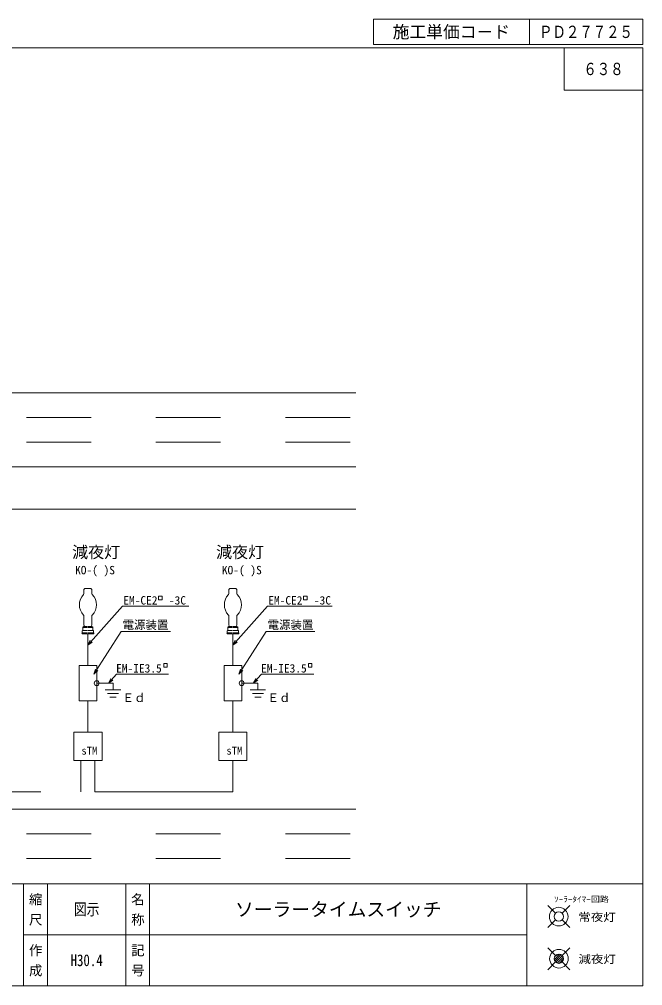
# Model space of a CAD drawing. Units: millimetres, scale not verified. Extents: x 13158 to 25206, y 4419 to 12633.
# Drawn here: x 19908 to 25206, y 4419 to 12633 of the extents above; entities that cross this region are included whole.
import ezdxf
from ezdxf.enums import TextEntityAlignment as Align

# ---------------------------------------------------------------- set-up
doc = ezdxf.new("R2010")
doc.units = ezdxf.units.MM
doc.header["$LTSCALE"] = 44
doc.linetypes.add('USER1', pattern=[100, 62.5, -12.5, 12.5, -12.5])
doc.linetypes.add('USER3', pattern=[25, 12.5, -12.5])
for name, color, linetype, lineweight in [('0_2', 7, 'Continuous', 13), ('_0-0_', 7, 'Continuous', 13), ('_3-0_EST', 7, 'Continuous', 13), ('_3-1_OBJN', 7, 'Continuous', 13), ('_F-0_', 4, 'USER3', 13)]:
    doc.layers.add(name, color=color, linetype=linetype, lineweight=lineweight)
doc.styles.add('@ＭＳ ゴシック', font='')
doc.styles.add('ＭＳ ゴシック', font='')
doc.styles.get('@ＭＳ ゴシック').set_extended_font_data('@MS Gothic')
doc.styles.get('ＭＳ ゴシック').set_extended_font_data('MS Gothic')

msp = doc.modelspace()

# ---------------------------------------------------------------- linework, layer by layer
at = {"layer": '0_2'}
msp.add_line((24221.15, 4851.81), (19944.58, 4851.81), dxfattribs=at)
at = {"layer": '_0-0_'}
for p, q in [((22917.56, 12632.72), (25206.05, 12632.72)), ((22917.56, 12632.72), (22917.56, 12419.86)), ((24242.83, 12632.72), (24242.83, 12419.86)), ((25206.05, 12632.72), (25206.05, 12419.86)), ((22917.56, 12419.86), (25206.05, 12419.86)), ((24540.12, 12391.33), (24540.12, 12030.53)), ((25206.05, 12030.53), (24540.12, 12030.53)), ((19944.58, 5284.28), (19944.58, 4419.34)), ((20146.81, 5284.28), (20146.81, 4419.34)), ((20813.31, 5284.28), (20813.31, 4419.83)), ((21015.54, 5284.28), (21015.54, 4419.34)), ((24221.15, 5284.28), (24221.15, 4419.34))]:
    msp.add_line(p, q, dxfattribs=at)
at = {"layer": '_0-0_', "color": 6}
msp.add_line((13158.29, 5284.28), (25206.05, 5284.28), dxfattribs=at)
msp.add_lwpolyline([(25206.05, 12391.33), (13158.29, 12391.33), (13158.29, 4419.34), (25206.05, 4419.34)], close=True, dxfattribs=at)
at = {"layer": '_3-0_EST'}
for p, q in [((20456.95, 7785.38), (20456.95, 7753.46)), ((20465.9, 7795.15), (20515.5, 7795.15)), ((20524.45, 7785.38), (20524.45, 7753.46)), ((21689.2, 7785.38), (21689.2, 7753.46)), ((21698.15, 7795.15), (21747.75, 7795.15)), ((21756.7, 7785.38), (21756.7, 7753.46)), ((20786.2, 7643.51), (20490.7, 7314.52)), ((20786.2, 7643.51), (21349, 7643.51)), ((22018.44, 7643.51), (21722.95, 7314.52)), ((22018.44, 7643.51), (22567.65, 7643.51)), ((20456.95, 7560.08), (20456.95, 7484.65)), ((20524.45, 7560.08), (20524.45, 7484.65)), ((21689.2, 7560.08), (21689.2, 7484.65)), ((21756.7, 7560.08), (21756.7, 7484.65)), ((20443.45, 7417.15), (20443.45, 7434.7)), ((20487.33, 7417.15), (20443.45, 7417.15)), ((20487.33, 7410.4), (20443.45, 7410.4)), ((20487.33, 7437.4), (20446.15, 7437.4)), ((20456.95, 7471.15), (20448.22, 7466.94)), ((20487.33, 7464.4), (20448.85, 7464.4)), ((20448.85, 7440.1), (20448.85, 7464.4)), ((20487.33, 7471.15), (20456.95, 7471.15)), ((20490.7, 7141.05), (20490.7, 7410.4)), ((20494.08, 7471.15), (20524.45, 7471.15)), ((20494.08, 7464.4), (20532.55, 7464.4)), ((20494.08, 7437.4), (20535.25, 7437.4)), ((20494.08, 7417.15), (20537.95, 7417.15)), ((20494.08, 7410.4), (20537.95, 7410.4)), ((20524.45, 7471.15), (20533.18, 7466.94)), ((20532.55, 7440.1), (20532.55, 7464.4)), ((20537.95, 7417.15), (20537.95, 7434.7)), ((20774.17, 7428.77), (20541.1, 7067.73)), ((20774.17, 7428.77), (21191.52, 7428.77)), ((21675.7, 7417.15), (21675.7, 7434.7)), ((21719.57, 7417.15), (21675.7, 7417.15)), ((21719.57, 7410.4), (21675.7, 7410.4)), ((21719.57, 7437.4), (21678.4, 7437.4)), ((21689.2, 7471.15), (21680.47, 7466.94)), ((21719.57, 7464.4), (21681.1, 7464.4)), ((21681.1, 7440.1), (21681.1, 7464.4)), ((21719.57, 7471.15), (21689.2, 7471.15)), ((21722.95, 7141.05), (21722.95, 7410.4)), ((21726.32, 7471.15), (21756.7, 7471.15)), ((21726.32, 7464.4), (21764.8, 7464.4)), ((21726.32, 7437.4), (21767.5, 7437.4)), ((21726.32, 7417.15), (21770.2, 7417.15)), ((21726.32, 7410.4), (21770.2, 7410.4)), ((21756.7, 7471.15), (21765.43, 7466.94)), ((21764.8, 7440.1), (21764.8, 7464.4)), ((21770.2, 7417.15), (21770.2, 7434.7)), ((22006.42, 7428.77), (21773.34, 7067.73)), ((22006.42, 7428.77), (22418.42, 7428.77)), ((20490.7, 7314.52), (20511.08, 7354.64)), ((20490.7, 7314.52), (20528.41, 7339.07)), ((21722.95, 7314.52), (21743.33, 7354.64)), ((21722.95, 7314.52), (21760.66, 7339.07)), ((20415.7, 7141.05), (20415.7, 6841.05)), ((20565.7, 7141.05), (20415.7, 7141.05)), ((20541.1, 7067.73), (20554.89, 7110.57)), ((20541.1, 7067.73), (20574.46, 7097.93)), ((20565.7, 6841.05), (20565.7, 7141.05)), ((20733.04, 7067.73), (20664.49, 6991.05)), ((20733.04, 7067.73), (21175.16, 7067.73)), ((21647.95, 7141.05), (21647.95, 6841.05)), ((21797.95, 7141.05), (21647.95, 7141.05)), ((21773.34, 7067.73), (21787.13, 7110.57)), ((21773.34, 7067.73), (21806.7, 7097.93)), ((21797.95, 6841.05), (21797.95, 7141.05)), ((21965.29, 7067.73), (21896.74, 6991.05)), ((21965.29, 7067.73), (22411.12, 7067.73)), ((20704.13, 6991.05), (20565.7, 6991.05)), ((20664.49, 6991.05), (20684.78, 7031.22)), ((20664.49, 6991.05), (20702.14, 7015.69)), ((20704.13, 6932.55), (20704.13, 6991.05)), ((21936.38, 6991.05), (21797.95, 6991.05)), ((21896.74, 6991.05), (21917.02, 7031.22)), ((21896.74, 6991.05), (21934.39, 7015.69)), ((21936.38, 6932.55), (21936.38, 6991.05)), ((20638.89, 6932.55), (20769.38, 6932.55)), ((20658.23, 6901.95), (20750.03, 6901.95)), ((21871.13, 6932.55), (22001.63, 6932.55)), ((21890.48, 6901.95), (21982.28, 6901.95)), ((20415.7, 6841.05), (20565.7, 6841.05)), ((20490.7, 6841.05), (20490.7, 6574.38)), ((20676.23, 6872.7), (20732.04, 6872.7)), ((21647.95, 6841.05), (21797.95, 6841.05)), ((21722.95, 6841.05), (21722.95, 6574.38)), ((21908.48, 6872.7), (21964.28, 6872.7)), ((20370.7, 6574.38), (20370.7, 6334.38)), ((20610.7, 6574.38), (20370.7, 6574.38)), ((20610.7, 6334.38), (20610.7, 6574.38)), ((21602.95, 6574.38), (21602.95, 6334.38)), ((21842.95, 6574.38), (21602.95, 6574.38)), ((21842.95, 6334.38), (21842.95, 6574.38)), ((20370.7, 6334.38), (20610.7, 6334.38)), ((21602.95, 6334.38), (21842.95, 6334.38))]:
    msp.add_line(p, q, dxfattribs=at)
for points in [[(21090.67, 7729.22), (21120.67, 7729.22), (21120.67, 7699.22), (21090.67, 7699.22)], [(22324.42, 7729.22), (22354.42, 7729.22), (22354.42, 7699.22), (22324.42, 7699.22)], [(21135.15, 7156.58), (21165.15, 7156.58), (21165.15, 7126.58), (21135.15, 7126.58)], [(22364.36, 7156.58), (22394.36, 7156.58), (22394.36, 7126.58), (22364.36, 7126.58)]]:
    msp.add_lwpolyline(points, close=True, dxfattribs=at)
for centre in [(20565.7, 6991.05), (21797.95, 6991.05)]:
    msp.add_circle(centre, 21, dxfattribs=at)
for centre, radius, start, end in [((20544.87, 7656.77), 126.62, 136.36584, 223.63415), ((20443.45, 7753.46), 13.5, 316.36584, 0), ((20463.7, 7785.38), 6.75, 129.79181, 180), ((20490.7, 7752.96), 48.94, 120.45031, 129.79181), ((20490.7, 7752.96), 48.94, 50.20818, 59.54968), ((20517.7, 7785.38), 6.75, 0, 50.20818), ((20537.95, 7753.46), 13.5, 180, 223.63415), ((20436.54, 7656.77), 126.62, 316.36584, 43.63416), ((21777.11, 7656.77), 126.62, 136.36584, 223.63415), ((21675.7, 7753.46), 13.5, 316.36584, 0), ((21695.95, 7785.38), 6.75, 129.79181, 180), ((21722.95, 7752.96), 48.94, 120.45031, 129.79181), ((21722.95, 7752.96), 48.94, 50.20818, 59.54968), ((21749.95, 7785.38), 6.75, 0, 50.20818), ((21770.2, 7753.46), 13.5, 180, 223.63415), ((21668.79, 7656.77), 126.62, 316.36584, 43.63416), ((20443.45, 7560.08), 13.5, 0, 43.63416), ((20537.95, 7560.08), 13.5, 136.36584, 180), ((21675.7, 7560.08), 13.5, 0, 43.63416), ((21770.2, 7560.08), 13.5, 136.36584, 180), ((20474.39, 7484.65), 17.43, 180, 230.75133), ((20507.02, 7484.65), 17.43, 309.24866, 0), ((21706.63, 7484.65), 17.43, 180, 230.75133), ((21739.27, 7484.65), 17.43, 309.24866, 0), ((20443.45, 7413.77), 3.38, 90, 270), ((20446.15, 7434.7), 2.7, 90, 180), ((20446.15, 7440.1), 2.7, 270, 0), ((20448.85, 7465.75), 1.35, 117.83446, 270), ((20532.55, 7465.75), 1.35, 270, 62.16554), ((20535.25, 7440.1), 2.7, 180, 270), ((20535.25, 7434.7), 2.7, 0, 90), ((20537.95, 7413.77), 3.38, 270, 90), ((21675.7, 7413.77), 3.38, 90, 270), ((21678.4, 7434.7), 2.7, 90, 180), ((21678.4, 7440.1), 2.7, 270, 0), ((21681.1, 7465.75), 1.35, 117.83446, 270), ((21764.8, 7465.75), 1.35, 270, 62.16554), ((21767.5, 7440.1), 2.7, 180, 270), ((21767.5, 7434.7), 2.7, 0, 90), ((21770.2, 7413.77), 3.38, 270, 90)]:
    msp.add_arc(centre, radius, start, end, dxfattribs=at)
at = {"layer": '_3-1_OBJN', "linetype": 'USER1'}
for p, q in [((20430.7, 6334.38), (20430.7, 6067.47)), ((20550.7, 6334.38), (20550.7, 6067.47)), ((21722.95, 6334.38), (21722.95, 6067.47)), ((16239.94, 6067.47), (20430.7, 6067.47)), ((20550.7, 6067.47), (21722.95, 6067.47))]:
    msp.add_line(p, q, dxfattribs=at)
at = {"layer": '_3-1_OBJN'}
for p, q in [((24464.52, 5034.28), (24399.19, 5099.62)), ((24520.53, 5034.28), (24585.86, 5099.62)), ((24464.52, 4978.28), (24399.19, 4912.94)), ((24520.53, 4978.28), (24585.86, 4912.94)), ((24466.51, 4676.58), (24401.17, 4741.92)), ((24455.36, 4642.63), (24500.47, 4687.73)), ((24458.01, 4663.95), (24479.14, 4685.08)), ((24460.2, 4628.8), (24514.29, 4682.89)), ((24522.51, 4676.58), (24587.85, 4741.92)), ((24466.51, 4620.58), (24401.17, 4555.24)), ((24468.66, 4618.59), (24524.51, 4674.44)), ((24480.34, 4611.61), (24531.49, 4662.75)), ((24496.43, 4609.03), (24534.06, 4646.66)), ((24522.51, 4620.58), (24587.85, 4555.24))]:
    msp.add_line(p, q, dxfattribs=at)
for centre, radius in [((24492.52, 5006.28), 79.2), ((24492.52, 5006.28), 39.6), ((24494.51, 4648.58), 79.2), ((24494.51, 4648.58), 39.6)]:
    msp.add_circle(centre, radius, dxfattribs=at)
at = {"layer": '_F-0_', "color": 7, "linetype": 'Continuous'}
for p, q in [((15569.08, 9459.36), (22769.08, 9459.36)), ((15569.08, 8829.36), (22769.08, 8829.36)), ((15569.08, 8469.36), (22769.08, 8469.36)), ((15569.08, 5919.36), (22769.08, 5919.36))]:
    msp.add_line(p, q, dxfattribs=at)
at = {"layer": '_F-0_'}
for p, q in [((15569.08, 9249.36), (22769.08, 9249.36)), ((15569.08, 9039.36), (22769.08, 9039.36)), ((15569.08, 5709.36), (22769.08, 5709.36)), ((15569.08, 5499.36), (22769.08, 5499.36))]:
    msp.add_line(p, q, dxfattribs=at)

# ---------------------------------------------------------------- texts
at = {"layer": '_0-0_', "style": 'ＭＳ ゴシック'}
for s, height, p in [('施工単価コ－ド', 104.4, (23580.2, 12526.29)), ('ソーラータイムスイッチ', 117, (22618.34, 5068.05))]:
    msp.add_text(s, height=height, dxfattribs=at).set_placement(p, align=Align.MIDDLE_CENTER)
at = {"layer": '_0-0_', "style": 'ＭＳ ゴシック', "width": 0.8}
for s, height, p in [('ＰＤ２７７２５', 104.4, (24724.44, 12526.29)), ('６３８', 104.4, (24873.08, 12210.93)), ('図示', 100.3, (20480.06, 5068.05)), ('H30.4', 100.3, (20480.06, 4635.58))]:
    msp.add_text(s, height=height, dxfattribs=at).set_placement(p, align=Align.MIDDLE_CENTER)
at = {"layer": '_0-0_', "style": '@ＭＳ ゴシック'}
for s, p in [(' 縮 尺 ', (20045.69, 5068.05)), ('名 称', (20914.42, 5068.05)), ('作 成', (20045.69, 4635.58)), ('記 号', (20914.42, 4635.58))]:
    msp.add_text(s, height=83.55, rotation=270, dxfattribs=at).set_placement(p, align=Align.MIDDLE_CENTER)
at = {"layer": '_3-0_EST', "color": 4, "style": 'ＭＳ ゴシック'}
for p in [(20357.02, 8024.54), (21580.31, 8024.54)]:
    msp.add_text('減夜灯', height=99.69, dxfattribs=at).set_placement(p, align=Align.BOTTOM_LEFT)
at = {"layer": '_3-0_EST', "style": 'ＭＳ ゴシック'}
for s, height, p in [('EM-CE2  -3C', 71.21, (20791.64, 7637.58)), ('EM-CE2  -3C', 71.21, (22023.89, 7637.58)), ('電源装置', 71.21, (20785.88, 7428.84)), ('電源装置', 71.21, (22018.13, 7428.84)), ('EM-IE3.5', 71.21, (20730.84, 7059.5)), ('EM-IE3.5', 71.21, (21963.09, 7059.5)), ('Ｅｄ', 71.21, (20785.58, 6808.75)), ('Ｅｄ', 71.21, (22017.83, 6808.75)), ('sTM', 66.46, (20435.36, 6363.69)), ('sTM', 66.46, (21667.6, 6363.69))]:
    msp.add_text(s, height=height, dxfattribs=at).set_placement(p, align=Align.BOTTOM_LEFT)
at = {"layer": '_3-1_OBJN', "style": 'ＭＳ ゴシック'}
for p in [(20381.52, 7894.49), (21629.52, 7894.49)]:
    msp.add_text('KO-( )S', height=71.21, dxfattribs=at).set_placement(p, align=Align.BOTTOM_LEFT)
at = {"layer": '_3-1_OBJN', "style": 'ＭＳ ゴシック', "width": 1.15}
msp.add_text('ｿｰﾗｰﾀｲﾏｰ回路', height=48.39, dxfattribs=at).set_placement((24453.18, 5114.97), align=Align.BOTTOM_LEFT)
at = {"layer": '_3-1_OBJN', "color": 4, "style": 'ＭＳ ゴシック', "width": 1.15}
for s, p in [('常夜灯', (24658.75, 4947.42)), ('減夜灯', (24660.3, 4590.38))]:
    msp.add_text(s, height=67.74, dxfattribs=at).set_placement(p, align=Align.BOTTOM_LEFT)

doc.saveas('drawing.dxf')
